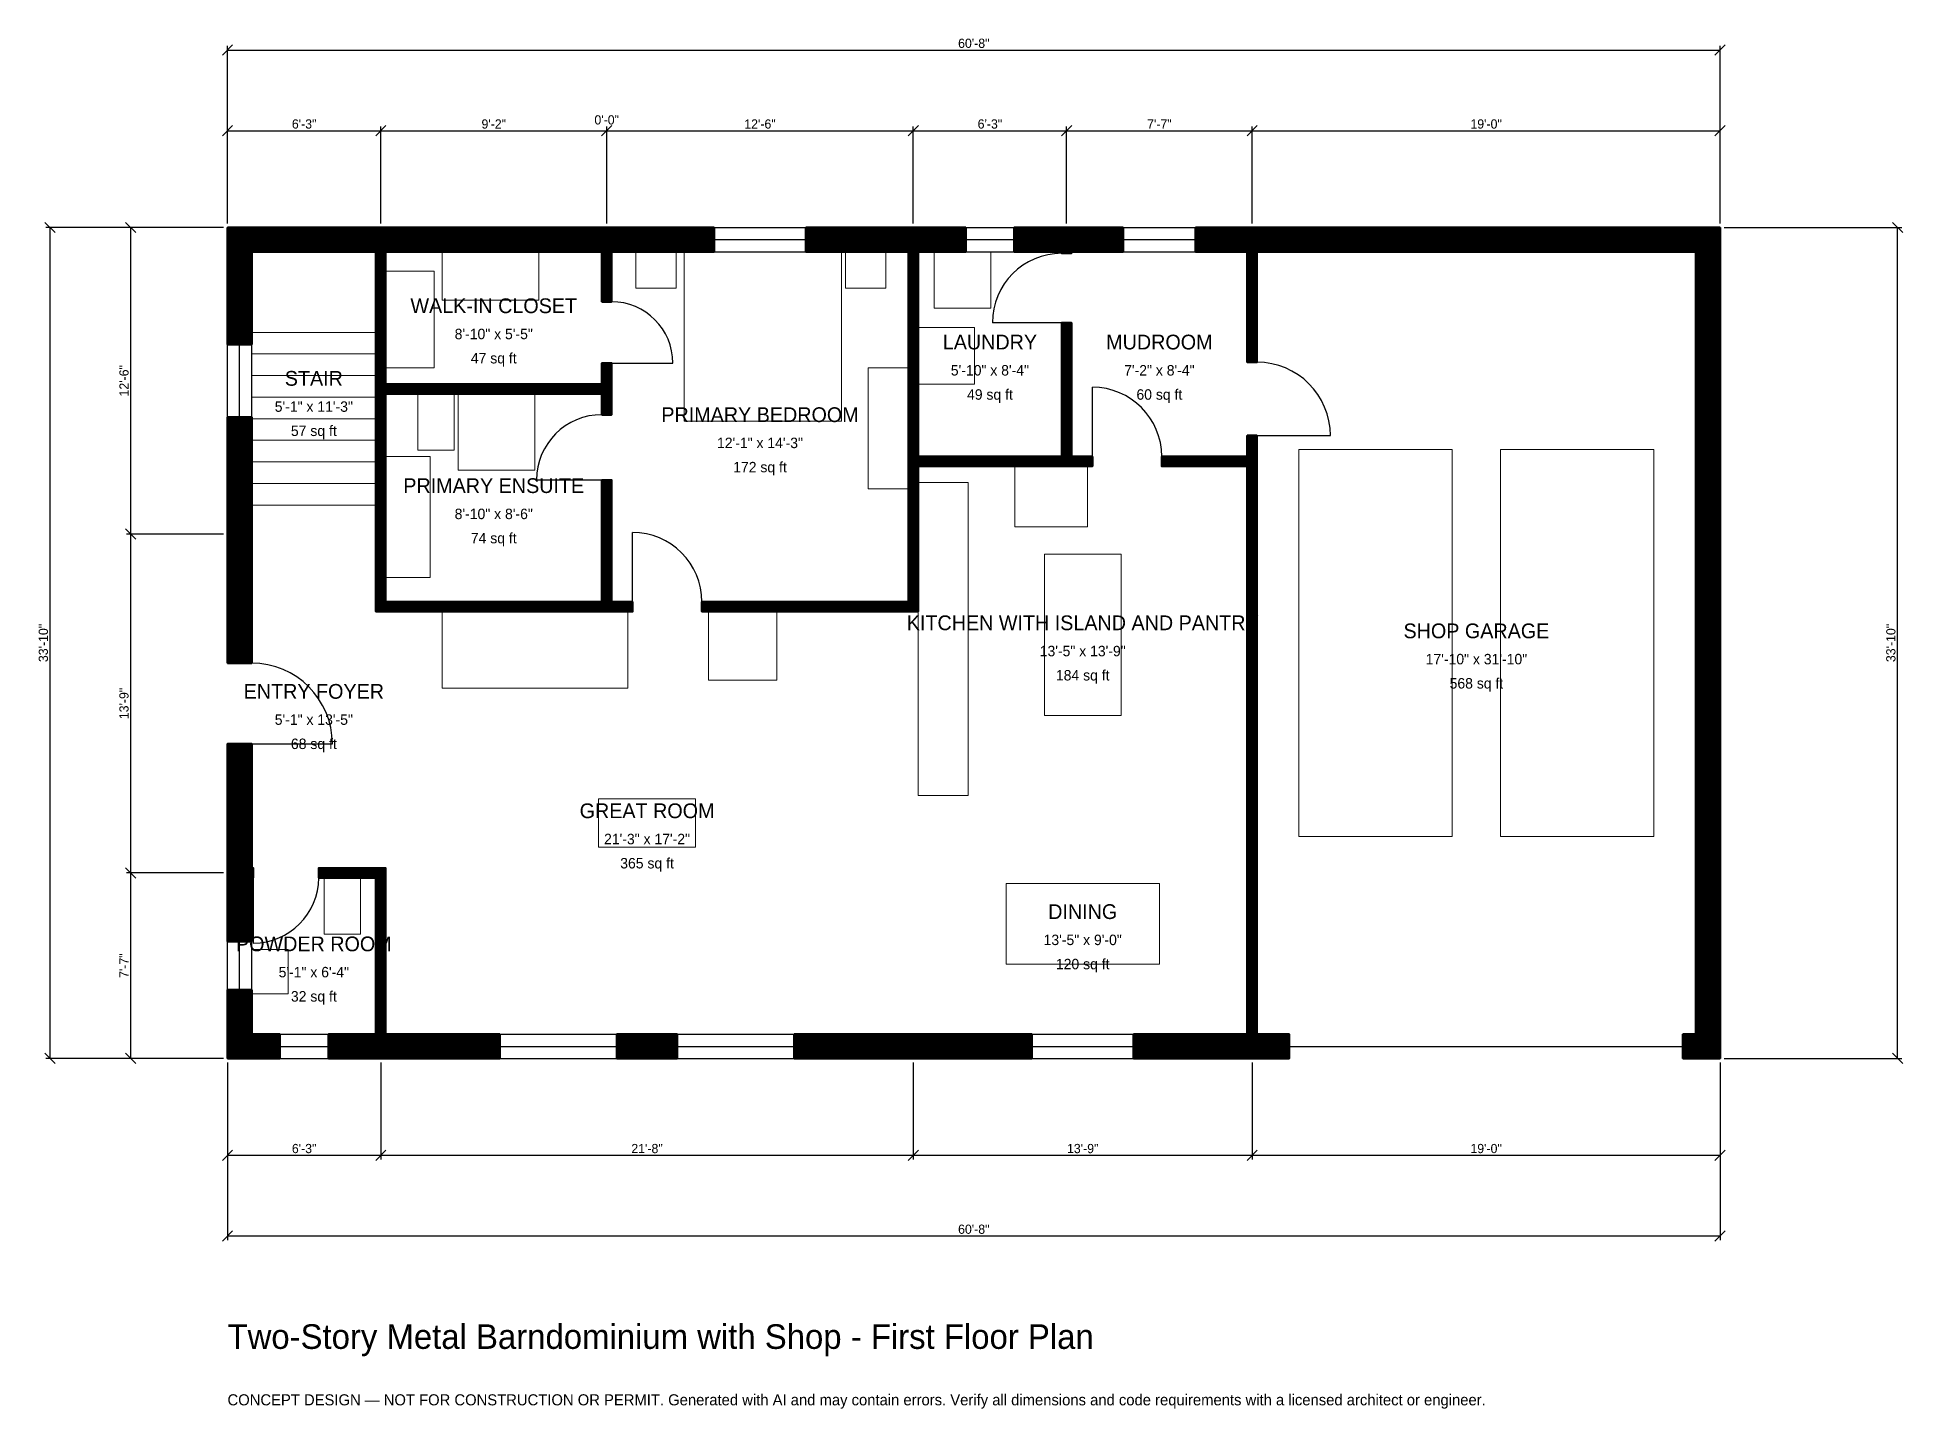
# Model space of a CAD drawing. Header units: inches. Extents: x -93 to 817, y -171 to 498.
import ezdxf
from ezdxf.enums import TextEntityAlignment as Align

# ---------------------------------------------------------------- set-up
doc = ezdxf.new("R2010")
doc.units = ezdxf.units.IN
doc.header["$MEASUREMENT"] = 0
doc.linetypes.add('DASHED', pattern=[0.6, 0.5, -0.1])
for name, color, linetype, lineweight in [('A-ANNO-DIMS', 1, 'Continuous', 13), ('A-ANNO-TEXT', 7, 'Continuous', 18), ('A-AREA-IDEN', 7, 'Continuous', 18), ('A-DOOR', 2, 'Continuous', 25), ('A-FLOR-FIXT', 9, 'Continuous', 13), ('A-FLOR-STRS', 3, 'Continuous', 18), ('A-FURN', 9, 'Continuous', 13), ('A-GLAZ', 4, 'Continuous', 25), ('A-WALL', 7, 'Continuous', 50), ('A-WALL-PATT', 8, 'Continuous', 13)]:
    doc.layers.add(name, color=color, linetype=linetype, lineweight=lineweight)
doc.dimstyles.new('PLAN', dxfattribs={"dimtxt": 4.5, "dimasz": 3, "dimexe": 2, "dimexo": 2, "dimgap": 1, "dimtad": 1, "dimdec": 0, "dimlunit": 4, "dimtsz": 2.5, "dimcen": 2.5, "dimclrd": 1, "dimclre": 1, "dimazin": 3, "dimtfac": 1, "dimtmove": 0, "dimatfit": 3})

msp = doc.modelspace()

# ---------------------------------------------------------------- hatches: boundary and pattern name
at = {"layer": 'A-WALL-PATT'}
h = msp.add_hatch(dxfattribs=at)
h.set_pattern_fill('ANSI31', color=8, scale=0.8)
h.paths.add_polyline_path([(72.4409, 0), (72.4409, 0), (68.8976, 0), (49.2126, 0), (49.2126, 11.811), (68.8976, 11.811), (72.4409, 11.811), (72.4409, 88.189), (44.4882, 88.189), (44.4882, 92.9134), (72.4409, 92.9134), (77.1654, 92.9134), (77.1654, 88.189), (77.1654, 11.811), (80.7087, 11.811), (132.874, 11.811), (132.874, 0), (80.7087, 0), (77.1654, 0), (77.1654, 0), (72.4409, 0)])
h.paths.add_polyline_path([(11.811, 0), (11.811, 0), (0, 0), (0, 0), (0, 0), (0, 11.811), (0, 11.811), (0, 33.4646), (11.811, 33.4646), (11.811, 11.811), (25.5906, 11.811), (25.5906, 0), (11.811, 0)])
h.paths.add_polyline_path([(0, 84.6457), (0, 88.189), (0, 88.189), (0, 92.9134), (0, 92.9134), (0, 96.4567), (0, 153.5433), (11.811, 153.5433), (11.811, 96.4567), (11.811, 92.9134), (12.5984, 92.9134), (12.5984, 88.189), (11.811, 88.189), (11.811, 84.6457), (11.811, 57.0866), (0, 57.0866), (0, 84.6457)])
h.paths.add_polyline_path([(0, 250), (0, 261.811), (0, 312.9921), (11.811, 312.9921), (11.811, 261.811), (11.811, 250), (11.811, 192.9134), (0, 192.9134), (0, 250)])
h.paths.add_polyline_path([(0, 393.7008), (0, 393.7008), (0, 405.5118), (0, 405.5118), (0, 405.5118), (11.811, 405.5118), (11.811, 405.5118), (68.8976, 405.5118), (72.4409, 405.5118), (72.4409, 405.5118), (77.1654, 405.5118), (77.1654, 405.5118), (80.7087, 405.5118), (179.1339, 405.5118), (182.6772, 405.5118), (182.6772, 405.5118), (187.4016, 405.5118), (187.4016, 405.5118), (190.9449, 405.5118), (237.4016, 405.5118), (237.4016, 393.7008), (190.9449, 393.7008), (187.4016, 393.7008), (187.4016, 369.2913), (182.6772, 369.2913), (182.6772, 393.7008), (179.1339, 393.7008), (80.7087, 393.7008), (77.1654, 393.7008), (77.1654, 329.1339), (182.6772, 329.1339), (182.6772, 339.3701), (187.4016, 339.3701), (187.4016, 329.1339), (187.4016, 324.4094), (187.4016, 314.1732), (182.6772, 314.1732), (182.6772, 324.4094), (77.1654, 324.4094), (77.1654, 258.2677), (77.1654, 253.5433), (77.1654, 222.8346), (182.6772, 222.8346), (182.6772, 282.2835), (187.4016, 282.2835), (187.4016, 222.8346), (197.6378, 222.8346), (197.6378, 218.1102), (187.4016, 218.1102), (182.6772, 218.1102), (182.6772, 218.1102), (77.1654, 218.1102), (72.4409, 218.1102), (72.4409, 222.8346), (72.4409, 253.5433), (72.4409, 258.2677), (72.4409, 324.4094), (72.4409, 329.1339), (72.4409, 393.7008), (68.8976, 393.7008), (11.811, 393.7008), (11.811, 348.4252), (0, 348.4252), (0, 393.7008)])
h.paths.add_polyline_path([(328.7402, 405.5118), (332.2835, 405.5118), (332.2835, 405.5118), (337.0079, 405.5118), (337.0079, 405.5118), (340.5512, 405.5118), (360.2362, 405.5118), (360.2362, 393.7008), (340.5512, 393.7008), (337.0079, 393.7008), (337.0079, 293.7008), (407.0866, 293.7008), (407.0866, 359.0551), (411.811, 359.0551), (411.811, 293.7008), (422.0472, 293.7008), (422.0472, 288.9764), (411.811, 288.9764), (407.0866, 288.9764), (337.0079, 288.9764), (337.0079, 222.8346), (337.0079, 218.1102), (332.2835, 218.1102), (231.4961, 218.1102), (231.4961, 222.8346), (332.2835, 222.8346), (332.2835, 288.9764), (332.2835, 293.7008), (332.2835, 393.7008), (328.7402, 393.7008), (282.2835, 393.7008), (282.2835, 405.5118), (328.7402, 405.5118)])
h.paths.add_polyline_path([(403.5433, 405.5118), (407.0866, 405.5118), (407.0866, 405.5118), (411.811, 405.5118), (411.811, 405.5118), (415.3543, 405.5118), (437.0079, 405.5118), (437.0079, 393.7008), (415.3543, 393.7008), (411.811, 393.7008), (411.811, 392.9134), (407.0866, 392.9134), (407.0866, 393.7008), (403.5433, 393.7008), (383.8583, 393.7008), (383.8583, 405.5118), (403.5433, 405.5118)])
h.paths.add_polyline_path([(494.0945, 405.5118), (497.6378, 405.5118), (497.6378, 405.5118), (502.3622, 405.5118), (502.3622, 405.5118), (505.9055, 405.5118), (716.5354, 405.5118), (716.5354, 405.5118), (728.3465, 405.5118), (728.3465, 405.5118), (728.3465, 405.5118), (728.3465, 393.7008), (728.3465, 393.7008), (728.3465, 11.811), (728.3465, 11.811), (728.3465, 0), (728.3465, 0), (728.3465, 0), (716.5354, 0), (716.5354, 0), (710.2362, 0), (710.2362, 11.811), (716.5354, 11.811), (716.5354, 393.7008), (505.9055, 393.7008), (502.3622, 393.7008), (502.3622, 339.7638), (497.6378, 339.7638), (497.6378, 393.7008), (494.0945, 393.7008), (472.4409, 393.7008), (472.4409, 405.5118), (494.0945, 405.5118)])
h.paths.add_polyline_path([(505.9055, 0), (502.3622, 0), (502.3622, 0), (497.6378, 0), (497.6378, 0), (494.0945, 0), (442.126, 0), (442.126, 11.811), (494.0945, 11.811), (497.6378, 11.811), (497.6378, 119.685), (497.6378, 124.4094), (497.6378, 288.9764), (455.9055, 288.9764), (455.9055, 293.7008), (497.6378, 293.7008), (497.6378, 303.937), (502.3622, 303.937), (502.3622, 293.7008), (502.3622, 288.9764), (502.3622, 124.4094), (502.3622, 119.685), (502.3622, 11.811), (505.9055, 11.811), (518.1102, 11.811), (518.1102, 0), (505.9055, 0)])
h.paths.add_polyline_path([(340.5512, 0), (328.7402, 0), (276.5748, 0), (276.5748, 11.811), (328.7402, 11.811), (340.5512, 11.811), (392.5197, 11.811), (392.5197, 0), (340.5512, 0)])
h.paths.add_polyline_path([(189.9606, 0), (189.9606, 11.811), (219.4882, 11.811), (219.4882, 0), (189.9606, 0)])

# ---------------------------------------------------------------- linework, layer by layer
at = {"layer": 'A-DOOR'}
for p, q in [((407.0866, 359.0551), (373.2283, 359.0551)), ((187.4016, 339.3701), (217.3228, 339.3701)), ((422.0472, 293.7008), (422.0472, 327.5591)), ((502.3622, 303.937), (538.189, 303.937)), ((182.6772, 282.2835), (150.7874, 282.2835)), ((197.6378, 222.8346), (197.6378, 256.6929)), ((11.811, 153.5433), (51.1811, 153.5433)), ((12.5984, 88.189), (12.5984, 56.2992))]:
    msp.add_line(p, q, dxfattribs=at)
at = {"layer": 'A-DOOR', "linetype": 'DASHED'}
msp.add_line((518.1102, 5.9055), (710.2362, 5.9055), dxfattribs=at)
at = {"layer": 'A-DOOR'}
for centre, radius, start, end in [((407.0866, 359.0551), 33.8583, 90, 180), ((187.4016, 339.3701), 29.9213, 0, 90), ((502.3622, 303.937), 35.8268, 0, 90), ((422.0472, 293.7008), 33.8583, 0, 90), ((182.6772, 282.2835), 31.8898, 90, 180), ((197.6378, 222.8346), 33.8583, 0, 90), ((11.811, 153.5433), 39.3701, 0, 90), ((12.5984, 88.189), 31.8898, 270, 360)]:
    msp.add_arc(centre, radius, start, end, dxfattribs=at)
at = {"layer": 'A-FLOR-FIXT'}
for points in [[(92.9134, 296.8504), (110.6299, 296.8504), (110.6299, 324.4094), (92.9134, 324.4094)], [(112.5984, 287.0079), (150, 287.0079), (150, 324.4094), (112.5984, 324.4094)], [(77.1654, 234.6457), (98.8189, 234.6457), (98.8189, 293.7008), (77.1654, 293.7008)], [(337.0079, 128.3465), (361.4173, 128.3465), (361.4173, 281.1024), (337.0079, 281.1024)], [(398.622, 167.3228), (436.0236, 167.3228), (436.0236, 246.063), (398.622, 246.063)], [(47.2441, 60.6299), (64.9606, 60.6299), (64.9606, 88.189), (47.2441, 88.189)], [(11.811, 31.4961), (29.5276, 31.4961), (29.5276, 53.1496), (11.811, 53.1496)]]:
    msp.add_lwpolyline(points, close=True, dxfattribs=at)
at = {"layer": 'A-FLOR-STRS'}
for p, q in [((11.811, 354.3307), (72.4409, 354.3307)), ((11.811, 343.7992), (72.4409, 343.7992)), ((11.811, 333.2677), (72.4409, 333.2677)), ((11.811, 322.7362), (72.4409, 322.7362)), ((11.811, 312.2047), (72.4409, 312.2047)), ((11.811, 301.6732), (72.4409, 301.6732)), ((11.811, 291.1417), (72.4409, 291.1417)), ((11.811, 280.6102), (72.4409, 280.6102)), ((11.811, 270.0787), (72.4409, 270.0787))]:
    msp.add_line(p, q, dxfattribs=at)
at = {"layer": 'A-FURN'}
for points in [[(104.7244, 370.0787), (151.9685, 370.0787), (151.9685, 393.7008), (104.7244, 393.7008)], [(199.2126, 375.9843), (218.8976, 375.9843), (218.8976, 393.7008), (199.2126, 393.7008)], [(222.8346, 311.0236), (299.6063, 311.0236), (299.6063, 393.7008), (222.8346, 393.7008)], [(301.5748, 375.9843), (321.2598, 375.9843), (321.2598, 393.7008), (301.5748, 393.7008)], [(344.8819, 366.1417), (372.4409, 366.1417), (372.4409, 393.7008), (344.8819, 393.7008)], [(77.1654, 337.0079), (100.7874, 337.0079), (100.7874, 384.252), (77.1654, 384.252)], [(337.0079, 329.1339), (364.5669, 329.1339), (364.5669, 356.6929), (337.0079, 356.6929)], [(312.5984, 277.9528), (332.2835, 277.9528), (332.2835, 337.0079), (312.5984, 337.0079)], [(522.8346, 108.2677), (597.6378, 108.2677), (597.6378, 297.2441), (522.8346, 297.2441)], [(621.2598, 108.2677), (696.063, 108.2677), (696.063, 297.2441), (621.2598, 297.2441)], [(384.252, 259.4488), (419.685, 259.4488), (419.685, 288.9764), (384.252, 288.9764)], [(104.7244, 180.7087), (195.2756, 180.7087), (195.2756, 218.1102), (104.7244, 218.1102)], [(234.6457, 184.6457), (268.1102, 184.6457), (268.1102, 218.1102), (234.6457, 218.1102)], [(181.1024, 103.1496), (228.3465, 103.1496), (228.3465, 126.7717), (181.1024, 126.7717)], [(379.9213, 46.063), (454.7244, 46.063), (454.7244, 85.4331), (379.9213, 85.4331)]]:
    msp.add_lwpolyline(points, close=True, dxfattribs=at)
at = {"layer": 'A-GLAZ'}
for p, q in [((237.4016, 405.5118), (282.2835, 405.5118)), ((360.2362, 405.5118), (383.8583, 405.5118)), ((437.0079, 405.5118), (472.4409, 405.5118)), ((237.4016, 399.6063), (282.2835, 399.6063)), ((237.4016, 393.7008), (282.2835, 393.7008)), ((360.2362, 399.6063), (383.8583, 399.6063)), ((360.2362, 393.7008), (383.8583, 393.7008)), ((437.0079, 399.6063), (472.4409, 399.6063)), ((437.0079, 393.7008), (472.4409, 393.7008)), ((0, 312.9921), (0, 348.4252)), ((5.9055, 312.9921), (5.9055, 348.4252)), ((11.811, 312.9921), (11.811, 348.4252)), ((0, 33.4646), (0, 57.0866)), ((5.9055, 33.4646), (5.9055, 57.0866)), ((11.811, 33.4646), (11.811, 57.0866)), ((25.5906, 11.811), (49.2126, 11.811)), ((132.874, 11.811), (189.9606, 11.811)), ((219.4882, 11.811), (276.5748, 11.811)), ((392.5197, 11.811), (442.126, 11.811)), ((25.5906, 5.9055), (49.2126, 5.9055)), ((25.5906, 0), (49.2126, 0)), ((132.874, 5.9055), (189.9606, 5.9055)), ((132.874, 0), (189.9606, 0)), ((219.4882, 5.9055), (276.5748, 5.9055)), ((219.4882, 0), (276.5748, 0)), ((392.5197, 5.9055), (442.126, 5.9055)), ((392.5197, 0), (442.126, 0))]:
    msp.add_line(p, q, dxfattribs=at)
at = {"layer": 'A-WALL'}
for points in [[(0, 393.7008), (0, 393.7008), (0, 405.5118), (0, 405.5118), (0, 405.5118), (11.811, 405.5118), (11.811, 405.5118), (68.8976, 405.5118), (72.4409, 405.5118), (72.4409, 405.5118), (77.1654, 405.5118), (77.1654, 405.5118), (80.7087, 405.5118), (179.1339, 405.5118), (182.6772, 405.5118), (182.6772, 405.5118), (187.4016, 405.5118), (187.4016, 405.5118), (190.9449, 405.5118), (237.4016, 405.5118), (237.4016, 393.7008), (190.9449, 393.7008), (187.4016, 393.7008), (187.4016, 369.2913), (182.6772, 369.2913), (182.6772, 393.7008), (179.1339, 393.7008), (80.7087, 393.7008), (77.1654, 393.7008), (77.1654, 329.1339), (182.6772, 329.1339), (182.6772, 339.3701), (187.4016, 339.3701), (187.4016, 329.1339), (187.4016, 324.4094), (187.4016, 314.1732), (182.6772, 314.1732), (182.6772, 324.4094), (77.1654, 324.4094), (77.1654, 258.2677), (77.1654, 253.5433), (77.1654, 222.8346), (182.6772, 222.8346), (182.6772, 282.2835), (187.4016, 282.2835), (187.4016, 222.8346), (197.6378, 222.8346), (197.6378, 218.1102), (187.4016, 218.1102), (182.6772, 218.1102), (182.6772, 218.1102), (77.1654, 218.1102), (72.4409, 218.1102), (72.4409, 222.8346), (72.4409, 253.5433), (72.4409, 258.2677), (72.4409, 324.4094), (72.4409, 329.1339), (72.4409, 393.7008), (68.8976, 393.7008), (11.811, 393.7008), (11.811, 348.4252), (0, 348.4252), (0, 393.7008)], [(328.7402, 405.5118), (332.2835, 405.5118), (332.2835, 405.5118), (337.0079, 405.5118), (337.0079, 405.5118), (340.5512, 405.5118), (360.2362, 405.5118), (360.2362, 393.7008), (340.5512, 393.7008), (337.0079, 393.7008), (337.0079, 293.7008), (407.0866, 293.7008), (407.0866, 359.0551), (411.811, 359.0551), (411.811, 293.7008), (422.0472, 293.7008), (422.0472, 288.9764), (411.811, 288.9764), (407.0866, 288.9764), (337.0079, 288.9764), (337.0079, 222.8346), (337.0079, 218.1102), (332.2835, 218.1102), (231.4961, 218.1102), (231.4961, 222.8346), (332.2835, 222.8346), (332.2835, 288.9764), (332.2835, 293.7008), (332.2835, 393.7008), (328.7402, 393.7008), (282.2835, 393.7008), (282.2835, 405.5118), (328.7402, 405.5118)], [(403.5433, 405.5118), (407.0866, 405.5118), (407.0866, 405.5118), (411.811, 405.5118), (411.811, 405.5118), (415.3543, 405.5118), (437.0079, 405.5118), (437.0079, 393.7008), (415.3543, 393.7008), (411.811, 393.7008), (411.811, 392.9134), (407.0866, 392.9134), (407.0866, 393.7008), (403.5433, 393.7008), (383.8583, 393.7008), (383.8583, 405.5118), (403.5433, 405.5118)], [(494.0945, 405.5118), (497.6378, 405.5118), (497.6378, 405.5118), (502.3622, 405.5118), (502.3622, 405.5118), (505.9055, 405.5118), (716.5354, 405.5118), (716.5354, 405.5118), (728.3465, 405.5118), (728.3465, 405.5118), (728.3465, 405.5118), (728.3465, 393.7008), (728.3465, 393.7008), (728.3465, 11.811), (728.3465, 11.811), (728.3465, 0), (728.3465, 0), (728.3465, 0), (716.5354, 0), (716.5354, 0), (710.2362, 0), (710.2362, 11.811), (716.5354, 11.811), (716.5354, 393.7008), (505.9055, 393.7008), (502.3622, 393.7008), (502.3622, 339.7638), (497.6378, 339.7638), (497.6378, 393.7008), (494.0945, 393.7008), (472.4409, 393.7008), (472.4409, 405.5118), (494.0945, 405.5118)], [(0, 250), (0, 261.811), (0, 312.9921), (11.811, 312.9921), (11.811, 261.811), (11.811, 250), (11.811, 192.9134), (0, 192.9134), (0, 250)], [(505.9055, 0), (502.3622, 0), (502.3622, 0), (497.6378, 0), (497.6378, 0), (494.0945, 0), (442.126, 0), (442.126, 11.811), (494.0945, 11.811), (497.6378, 11.811), (497.6378, 119.685), (497.6378, 124.4094), (497.6378, 288.9764), (455.9055, 288.9764), (455.9055, 293.7008), (497.6378, 293.7008), (497.6378, 303.937), (502.3622, 303.937), (502.3622, 293.7008), (502.3622, 288.9764), (502.3622, 124.4094), (502.3622, 119.685), (502.3622, 11.811), (505.9055, 11.811), (518.1102, 11.811), (518.1102, 0), (505.9055, 0)], [(0, 84.6457), (0, 88.189), (0, 88.189), (0, 92.9134), (0, 92.9134), (0, 96.4567), (0, 153.5433), (11.811, 153.5433), (11.811, 96.4567), (11.811, 92.9134), (12.5984, 92.9134), (12.5984, 88.189), (11.811, 88.189), (11.811, 84.6457), (11.811, 57.0866), (0, 57.0866), (0, 84.6457)], [(72.4409, 0), (72.4409, 0), (68.8976, 0), (49.2126, 0), (49.2126, 11.811), (68.8976, 11.811), (72.4409, 11.811), (72.4409, 88.189), (44.4882, 88.189), (44.4882, 92.9134), (72.4409, 92.9134), (77.1654, 92.9134), (77.1654, 88.189), (77.1654, 11.811), (80.7087, 11.811), (132.874, 11.811), (132.874, 0), (80.7087, 0), (77.1654, 0), (77.1654, 0), (72.4409, 0)], [(11.811, 0), (11.811, 0), (0, 0), (0, 0), (0, 0), (0, 11.811), (0, 11.811), (0, 33.4646), (11.811, 33.4646), (11.811, 11.811), (25.5906, 11.811), (25.5906, 0), (11.811, 0)], [(189.9606, 0), (189.9606, 11.811), (219.4882, 11.811), (219.4882, 0), (189.9606, 0)], [(340.5512, 0), (328.7402, 0), (276.5748, 0), (276.5748, 11.811), (328.7402, 11.811), (340.5512, 11.811), (392.5197, 11.811), (392.5197, 0), (340.5512, 0)]]:
    msp.add_lwpolyline(points, close=True, dxfattribs=at)

# ---------------------------------------------------------------- texts
at = {"layer": 'A-ANNO-TEXT'}
for s, height, p in [('Two-Story Metal Barndominium with Shop - First Floor Plan', 12, (0, -141.7323)), ('CONCEPT DESIGN — NOT FOR CONSTRUCTION OR PERMIT. Generated with AI and may contain errors. Verify all dimensions and code requirements with a licensed architect or engineer.', 5.4, (0, -169.2913))]:
    msp.add_text(s, height=height, dxfattribs=at).set_placement(p)
at = {"layer": 'A-AREA-IDEN'}
for s, height, p in [('WALK-IN CLOSET', 7.2, (129.9213, 367.3228)), ('8\'-10" x 5\'-5"', 5.1, (129.9213, 353.5433)), ('LAUNDRY', 7.2, (372.0472, 349.6063)), ('MUDROOM', 7.2, (454.7244, 349.6063)), ('47 sq ft', 5.1, (129.9213, 341.7323)), ('5\'-10" x 8\'-4"', 5.1, (372.0472, 335.8268)), ('7\'-2" x 8\'-4"', 5.1, (454.7244, 335.8268)), ('STAIR', 7.2, (42.126, 331.8898)), ('5\'-1" x 11\'-3"', 5.1, (42.126, 318.1102)), ('49 sq ft', 5.1, (372.0472, 324.0157)), ('60 sq ft', 5.1, (454.7244, 324.0157)), ('PRIMARY BEDROOM', 7.2, (259.8425, 314.1732)), ('57 sq ft', 5.1, (42.126, 306.2992)), ('12\'-1" x 14\'-3"', 5.1, (259.8425, 300.3937)), ('172 sq ft', 5.1, (259.8425, 288.5827)), ('PRIMARY ENSUITE', 7.2, (129.9213, 279.5276)), ('8\'-10" x 8\'-6"', 5.1, (129.9213, 265.748)), ('74 sq ft', 5.1, (129.9213, 253.937)), ('KITCHEN WITH ISLAND AND PANTRY', 7.2, (417.3228, 212.5984)), ('SHOP GARAGE', 7.2, (609.4488, 208.6614)), ('13\'-5" x 13\'-9"', 5.1, (417.3228, 198.8189)), ('17\'-10" x 31\'-10"', 5.1, (609.4488, 194.8819)), ('ENTRY FOYER', 7.2, (42.126, 179.1339)), ('184 sq ft', 5.1, (417.3228, 187.0079)), ('568 sq ft', 5.1, (609.4488, 183.0709)), ('5\'-1" x 13\'-5"', 5.1, (42.126, 165.3543)), ('68 sq ft', 5.1, (42.126, 153.5433)), ('GREAT ROOM', 7.2, (204.7244, 120.8661)), ('21\'-3" x 17\'-2"', 5.1, (204.7244, 107.0866)), ('365 sq ft', 5.1, (204.7244, 95.2756)), ('DINING', 7.2, (417.3228, 71.6535)), ('POWDER ROOM', 7.2, (42.126, 55.9055)), ('13\'-5" x 9\'-0"', 5.1, (417.3228, 57.874)), ('120 sq ft', 5.1, (417.3228, 46.063)), ('5\'-1" x 6\'-4"', 5.1, (42.126, 42.126)), ('32 sq ft', 5.1, (42.126, 30.315))]:
    msp.add_text(s, height=height, dxfattribs=at).set_placement(p, align=Align.MIDDLE_CENTER)

# ---------------------------------------------------------------- dimensions: what is measured, and where the dimension line sits
at = {"layer": 'A-ANNO-DIMS'}
for base, p1, p2, text in [((0, 492.126), (0, 405.5118), (728.3465, 405.5118), '60\'-8"'), ((0, 452.7559), (0, 405.5118), (74.8031, 405.5118), '6\'-3"'), ((74.8031, 452.7559), (74.8031, 405.5118), (185.0394, 405.5118), '9\'-2"'), ((185.0394, 452.7559), (185.0394, 405.5118), (185.0394, 405.5118), '0\'-0"'), ((185.0394, 452.7559), (185.0394, 405.5118), (334.6457, 405.5118), '12\'-6"'), ((334.6457, 452.7559), (334.6457, 405.5118), (409.4488, 405.5118), '6\'-3"'), ((409.4488, 452.7559), (409.4488, 405.5118), (500, 405.5118), '7\'-7"'), ((500, 452.7559), (500, 405.5118), (728.3465, 405.5118), '19\'-0"'), ((0, -47.2441), (0, 0), (74.8031, 0), '6\'-3"'), ((0, -86.6142), (0, 0), (728.3465, 0), '60\'-8"'), ((74.8031, -47.2441), (74.8031, 0), (334.6457, 0), '21\'-8"'), ((334.6457, -47.2441), (334.6457, 0), (500, 0), '13\'-9"'), ((500, -47.2441), (500, 0), (728.3465, 0), '19\'-0"')]:
    msp.add_linear_dim(base=base, p1=p1, p2=p2, text=text, dimstyle='PLAN', dxfattribs=at).render()
for base, p1, p2, text in [((-86.6142, 0), (0, 0), (0, 405.5118), '33\'-10"'), ((-47.2441, 255.9055), (0, 255.9055), (0, 405.5118), '12\'-6"'), ((814.9606, 0), (728.3465, 0), (728.3465, 405.5118), '33\'-10"'), ((-47.2441, 90.5512), (0, 90.5512), (0, 255.9055), '13\'-9"'), ((-47.2441, 0), (0, 0), (0, 90.5512), '7\'-7"')]:
    msp.add_linear_dim(base=base, p1=p1, p2=p2, angle=90, text=text, dimstyle='PLAN', dxfattribs=at).render()

doc.saveas('drawing.dxf')
